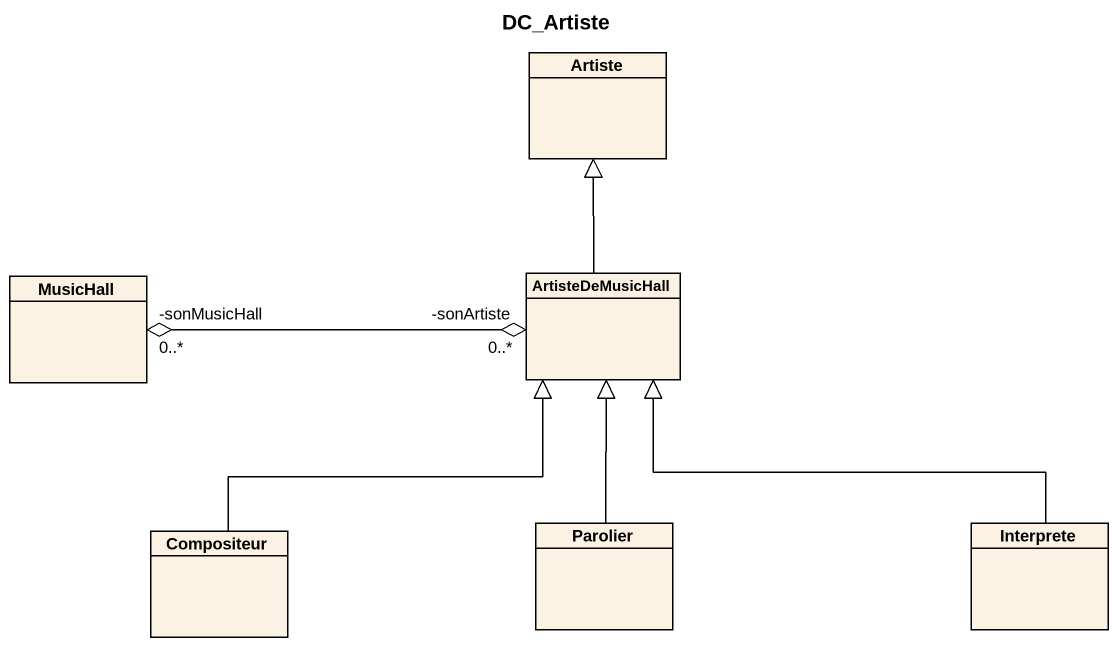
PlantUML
@startuml
title DC_Artiste
hide circle
hide empty members
class Artiste
class MusicHall
class ArtisteDeMusicHall
class Compositeur
class Parolier
class Interprete
MusicHall "-sonMusicHall\n0..*" o-right-o "-sonArtiste\n0..*" ArtisteDeMusicHall
ArtisteDeMusicHall -up-|> Artiste
Compositeur -up-|> ArtisteDeMusicHall
Parolier -up-|> ArtisteDeMusicHall
Interprete -left-|> ArtisteDeMusicHall
@enduml
